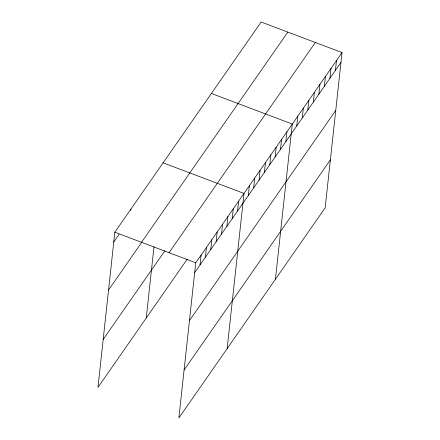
<?xml version="1.0" encoding="UTF-8"?>
<svg xmlns="http://www.w3.org/2000/svg" width="440" height="440" viewBox="0 0 440 440"><rect width="100%" height="100%" fill="white"/><g stroke="black" fill="none" stroke-linecap="round" stroke-linejoin="round"><path stroke-width="0.66" d="M342.034 52.58L195.734 262.79L178.871 418L325.171 207.79L342.034 52.58L261.129 22L114.829 232.21L97.966 387.42L187.242 259.144M130.779 210.397L130.922 209.083M146.245 318.048L154.006 246.631M200.03 264.919L201.097 255.085M205.392 257.213L206.465 247.374M210.76 249.502L211.827 239.668M216.123 241.797L217.19 231.957M221.485 234.091L222.558 224.252M226.853 226.38L227.92 216.546M232.216 218.674L233.282 208.835M237.578 210.964L238.651 201.13M227.15 348.634L244.013 193.419L163.108 162.839M248.309 195.553L249.376 185.713M253.671 187.841L254.744 178.007M259.039 180.136L260.106 170.297M264.402 172.43L265.469 162.591M269.764 164.72L270.831 154.88M275.127 157.014L276.199 147.174M280.495 149.303L281.562 139.469M285.857 141.597L286.924 131.758M275.429 279.263L292.292 124.053L211.387 93.472M296.747 125.95L297.82 116.111M302.275 118.008L303.347 108.169M307.802 110.066L308.869 100.227M313.33 102.124L314.397 92.29M318.857 94.182L319.924 84.348M324.385 86.246L325.452 76.406M329.912 78.304L330.979 68.464M335.434 70.362L336.507 60.522M113.762 242.044L119.125 234.339M141.526 242.297L287.826 32.093M108.548 290.02L141.884 242.121M103.18 339.444L164.868 250.806M169.037 252.698L315.332 42.488M194.667 272.63L340.962 62.419M189.453 320.601L335.753 110.391M184.085 370.029L330.385 159.819M114.829 232.21L195.734 262.79"/></g></svg>
